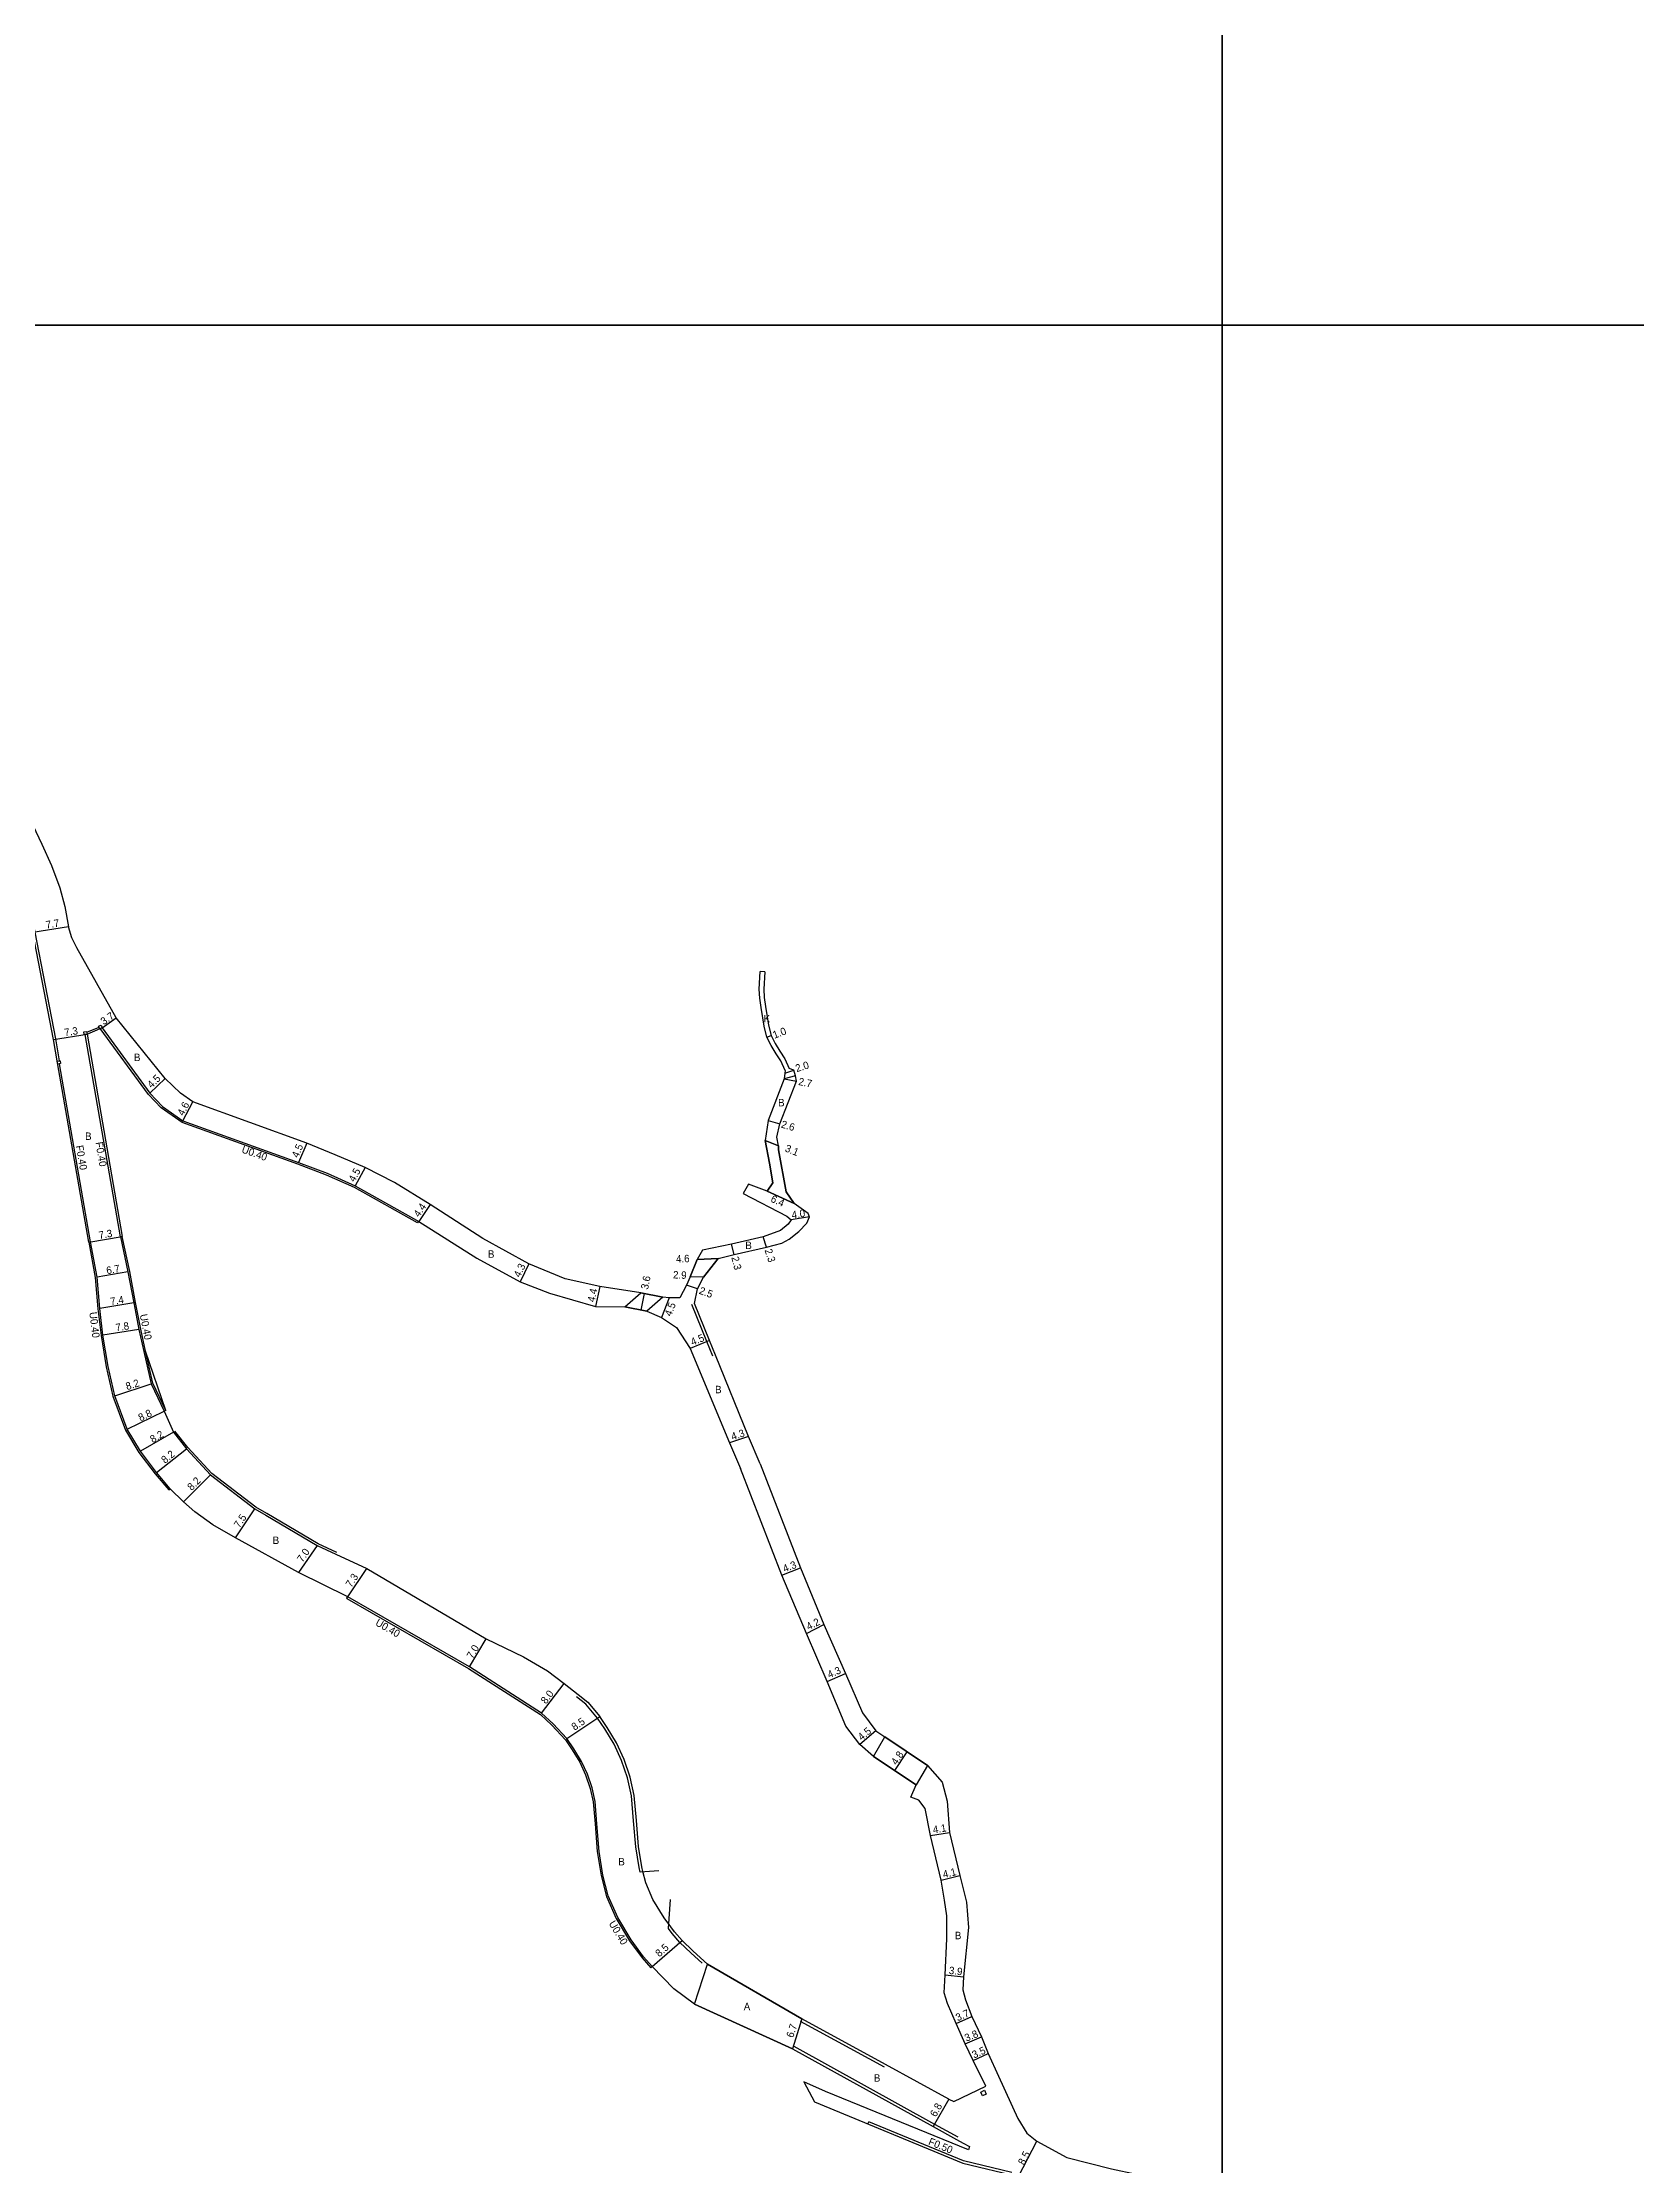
# Model space of a CAD drawing. Header units: metres. Extents: x 0 to 4000, y -99000 to -96000.
# Drawn here: x 546.8 to 889, y -97594.8 to -97139.3 of the extents above; entities that cross this region are included whole.
import ezdxf

# ---------------------------------------------------------------- set-up
doc = ezdxf.new("R2010")
doc.units = ezdxf.units.M
doc.header["$LTSCALE"] = 2.5
for name, color, linetype in [('側溝・桝', 7, 'Continuous'), ('図郭', 7, 'Continuous'), ('幅員', 7, 'Continuous'), ('歩道・分離帯・安全施設', 7, 'Continuous'), ('舗装', 7, 'Continuous'), ('道路', 7, 'Continuous')]:
    doc.layers.add(name, color=color, linetype=linetype)
doc.styles.get("Standard").update_dxf_attribs({"font": ''})
doc.styles.get('Standard').set_extended_font_data('@MS PGothic')

msp = doc.modelspace()

# ---------------------------------------------------------------- linework, layer by layer
at = {"layer": '側溝・桝'}
for points in [[(550.51, -97357.85), (549.69, -97353.14), (545.3, -97330.21), (544.35, -97325.3), (543.32, -97321.61), (541.95, -97317.62), (538.1, -97308.85), (535.89, -97305.22), (528.6, -97291.76)], [(556.34, -97351.69), (558.98, -97350.57)], [(627.34, -97392.58), (613.79, -97385.01), (607.82, -97382.33), (601.65, -97380.02), (576.79, -97371.03), (572.35, -97367.93), (569.61, -97365.02), (559.26, -97350.88)], [(563.57, -97395.56), (556.01, -97352.16)], [(557.16, -97396.68), (550.51, -97358.45)], [(627.54, -97392.23), (627.34, -97392.58)], [(556.77, -97396.75), (558.17, -97404.28), (558.74, -97411), (559.43, -97416.74), (560.54, -97423.48), (561.96, -97429.8), (564.67, -97437.05), (567.53, -97441.82), (571.02, -97446.42), (573.94, -97449.89)], [(573.31, -97432.85), (570.52, -97427), (568.98, -97420.13), (567.92, -97415.37), (566.83, -97409.69), (565.57, -97403.02), (563.96, -97395.49)], [(573.31, -97432.85), (572.95, -97433.02)], [(573.94, -97449.89), (574.25, -97449.63)], [(612.29, -97472.78), (612.11, -97473.14)], [(612.11, -97473.14), (612.19, -97473.18), (638.28, -97488.2), (653.7, -97498.1), (656.17, -97500.37), (659.08, -97503.47), (660.54, -97505.63), (662.16, -97508.32), (663.4, -97511.02), (664.41, -97513.91), (665.03, -97516.77), (665.45, -97521.54), (665.92, -97527.48), (666.75, -97532.61), (667.9, -97537.1), (669.94, -97541.82), (672.84, -97546.62), (675.53, -97550.27), (677.39, -97552.39)], [(677.69, -97552.13), (677.39, -97552.39)], [(724.01, -97585.91), (724.21, -97585.45)], [(754.85, -97596.29), (744.5, -97593.82), (724.21, -97585.45)]]:
    msp.add_lwpolyline(points, dxfattribs=at)
for points in [[(559.45, -97350.15), (559.68, -97350.7), (559.13, -97350.94), (558.9, -97350.38)], [(555.71, -97351.61), (556.3, -97351.51), (556.41, -97352.1), (555.82, -97352.2)], [(550.71, -97358.42), (550.12, -97358.52), (550.01, -97357.93), (550.61, -97357.83)], [(748.59, -97579.88), (748.2, -97579.06), (749.01, -97578.68), (749.4, -97579.49)]]:
    msp.add_lwpolyline(points, close=True, dxfattribs=at)
at = {"layer": '図郭'}
for points in [[(0, -97200), (800, -97200), (800, -96600), (0, -96600)], [(800, -97200), (1600, -97200), (1600, -96600), (800, -96600)], [(0, -97800), (800, -97800), (800, -97200), (0, -97200)], [(800, -97800), (1600, -97800), (1600, -97200), (800, -97200)]]:
    msp.add_lwpolyline(points, close=True, dxfattribs=at)
at = {"layer": '幅員'}
for points in [[(552.42, -97329.1), (544.81, -97330.31)], [(559.64, -97350.72), (562.68, -97348.61)], [(549.2, -97353.23), (556.41, -97352.1)], [(702.32, -97352.74), (703.26, -97352.38)], [(706.17, -97360.46), (708.08, -97359.84)], [(569.91, -97364.76), (573.15, -97361.63)], [(705.99, -97361.67), (708.64, -97362.19)], [(576.97, -97370.67), (579.08, -97366.59)], [(702.58, -97370.65), (705.08, -97371.37)], [(603.55, -97375.5), (601.79, -97379.64)], [(704.81, -97376.09), (701.94, -97374.92)], [(616.13, -97380.71), (613.97, -97384.66)], [(702.37, -97385.79), (708.17, -97388.4)], [(630.08, -97388.63), (627.6, -97392.27)], [(711.46, -97391.32), (707.5, -97391.93)], [(556.77, -97396.75), (563.96, -97395.49)], [(702.24, -97397.77), (701.52, -97395.58)], [(651.25, -97401.37), (649.35, -97405.23)], [(691.86, -97400.27), (687.32, -97400.45)], [(695.26, -97399.39), (694.69, -97397.16)], [(565.17, -97403.09), (558.57, -97404.25)], [(687.4, -97406.77), (685.05, -97405.92)], [(566.44, -97409.76), (559.14, -97410.96)], [(666.44, -97406.25), (665.52, -97410.55)], [(675.32, -97411.31), (676.02, -97407.75)], [(681.34, -97408.68), (679.72, -97412.88)], [(567.53, -97415.45), (559.83, -97416.69)], [(690, -97417.84), (685.84, -97419.55)], [(562.34, -97429.68), (570.14, -97427.13)], [(565.04, -97436.87), (572.95, -97433.02)], [(574.97, -97437.51), (567.86, -97441.59)], [(571.34, -97446.17), (577.74, -97441.05)], [(698.36, -97438.44), (694.28, -97439.81)], [(577.12, -97452.47), (582.9, -97446.65)], [(588.25, -97460.16), (592.42, -97453.92)], [(605.8, -97461.82), (601.81, -97467.57)], [(612.38, -97472.83), (616.45, -97466.76)], [(705.52, -97468.16), (709.51, -97466.58)], [(710.8, -97480.66), (714.55, -97478.78)], [(638.49, -97487.86), (642.05, -97481.83)], [(653.95, -97497.78), (658.82, -97491.43)], [(715.24, -97491.01), (719.16, -97489.24)], [(659.4, -97503.22), (666.45, -97498.47)], [(725.67, -97501.58), (722.23, -97504.48)], [(729.75, -97510.1), (732.41, -97506.09)], [(737.42, -97524.01), (741.47, -97523.38)], [(739.72, -97533.58), (743.7, -97532.61)], [(677.69, -97552.13), (684.1, -97546.54)], [(740.61, -97553.9), (744.49, -97554.34)], [(709.83, -97563.39), (707.78, -97569.77)], [(742.94, -97564.39), (746.32, -97562.89)], [(744.89, -97568.69), (748.39, -97567.22)], [(746.59, -97572.27), (749.77, -97570.82)], [(741.36, -97580.57), (738.02, -97586.49)], [(756.32, -97597.15), (760.28, -97589.63)]]:
    msp.add_lwpolyline(points, dxfattribs=at)
at = {"layer": '歩道・分離帯・安全施設'}
for points in [[(690.72, -97421.21), (689.45, -97418.07), (686.2, -97410.11)], [(573.31, -97432.85), (568.98, -97420.13)], [(609.99, -97463.32), (605.98, -97461.46), (594.99, -97454.97), (592.66, -97453.6), (583.17, -97446.35), (578.05, -97440.79), (575.28, -97437.26)], [(679.09, -97531.64), (675.13, -97531.88), (674.88, -97530.91), (674.16, -97526.49), (673.72, -97520.85), (673.25, -97515.52), (672.41, -97511.65), (671.11, -97507.92), (669.51, -97504.43), (667.54, -97501.16), (665.97, -97498.83), (663.46, -97495.86), (661.42, -97494.25)], [(688.42, -97551.44), (686.01, -97549.21), (683.66, -97546.96), (682.01, -97545.07), (681.2, -97543.97), (681.63, -97537.74)], [(727.52, -97573.71), (709.54, -97563.91)], [(708.07, -97569.24), (738.31, -97585.97), (743.29, -97588.68)]]:
    msp.add_lwpolyline(points, dxfattribs=at)
at = {"layer": '舗装'}
msp.add_lwpolyline([(708.45, -97361.03), (705.99, -97361.67)], dxfattribs=at)
at = {"layer": '道路'}
for points in [[(534.16, -97286.91), (542.44, -97302.22), (544.13, -97305.94), (546.68, -97311.32), (548.75, -97315.92), (550.58, -97320.7), (551.62, -97324.7), (552.42, -97329.1)], [(556.77, -97396.75), (550.07, -97358.25), (549.2, -97353.23), (544.81, -97330.31), (543.86, -97325.42), (542.84, -97321.76), (541.48, -97317.81), (537.65, -97309.08), (535.46, -97305.47), (527.96, -97291.64), (527.29, -97290.4)], [(706.21, -97359.88), (706.17, -97360.46), (705.99, -97361.67), (702.58, -97370.65), (701.94, -97374.92), (702.84, -97379.79), (703.62, -97383.97), (702.37, -97385.79), (698.39, -97384.27), (697.23, -97386.31), (706.58, -97391.18), (707.5, -97391.93), (706.89, -97392.85), (705.23, -97394.25), (701.52, -97395.58), (694.69, -97397.16), (688.53, -97398.44), (687.32, -97400.45), (685.88, -97404.15), (685.05, -97405.92), (683.62, -97408.67), (681.34, -97408.68), (679.97, -97408.52), (675.25, -97407.6), (666.44, -97406.25), (659.02, -97404.6), (651.25, -97401.37), (641.37, -97395.93), (630.08, -97388.63), (622.37, -97383.93), (616.13, -97380.71), (609.68, -97378.01), (603.55, -97375.5), (579.08, -97366.59), (576.46, -97364.78), (573.15, -97361.63), (562.68, -97348.61), (554.19, -97333.57), (553.18, -97331.46), (552.42, -97329.1)], [(706.21, -97359.88), (705.28, -97357.85), (704.27, -97356.3), (703.25, -97354.56), (702.32, -97352.74), (701.7, -97350.36), (701.06, -97346.35), (700.77, -97344.36), (700.68, -97342.46), (700.86, -97338.67)], [(701.86, -97338.72), (700.86, -97338.67)], [(701.86, -97338.72), (701.68, -97342.46), (701.76, -97344.26), (702.05, -97346.2), (702.68, -97350.16), (703.26, -97352.38), (704.12, -97354.08), (705.12, -97355.77), (706.16, -97357.37), (707.12, -97359.47)], [(556.41, -97352.1), (559.26, -97350.88), (559.64, -97350.72), (569.91, -97364.76), (572.61, -97367.62), (576.97, -97370.67), (601.79, -97379.64), (607.97, -97381.96), (613.97, -97384.66), (627.6, -97392.27), (640.04, -97400.17), (649.35, -97405.23), (655.64, -97407.65), (665.52, -97410.55), (671.83, -97410.63), (676.54, -97411.55), (679.72, -97412.88), (682.88, -97415.03), (685.84, -97419.55), (694.28, -97439.81), (696.66, -97445.27)], [(556.41, -97352.1), (563.96, -97395.49)], [(700.85, -97444.27), (698.36, -97438.44), (691.28, -97420.99), (690, -97417.84), (686.75, -97409.89), (687.4, -97406.77), (688.73, -97404.27), (691.86, -97400.27), (695.26, -97399.39), (702.24, -97397.77), (705.52, -97396.95), (707.12, -97396.09), (709.14, -97394.45), (710.91, -97392.68), (711.46, -97391.32), (711.16, -97390.55), (708.17, -97388.4), (706.48, -97385.95), (704.81, -97376.9), (704.81, -97376.09), (704.48, -97374.23), (705.08, -97371.37), (708.64, -97362.19), (708.45, -97361.03), (708.08, -97359.84), (707.12, -97359.47)], [(701.94, -97374.92), (702.84, -97379.79), (703.62, -97383.97), (702.37, -97385.79)], [(708.17, -97388.4), (706.48, -97385.95), (704.81, -97376.9), (704.81, -97376.09)], [(588.25, -97460.16), (583.39, -97457.35), (579.57, -97454.6), (577.12, -97452.47), (574.25, -97449.63), (571.34, -97446.17), (567.86, -97441.59), (565.04, -97436.87), (562.34, -97429.68), (560.93, -97423.4), (559.83, -97416.69), (559.14, -97410.96), (558.57, -97404.25), (557.16, -97396.68), (556.77, -97396.75)], [(563.96, -97395.49), (563.57, -97395.56), (565.17, -97403.09), (566.44, -97409.76), (567.53, -97415.45), (568.59, -97420.21), (570.14, -97427.13), (572.95, -97433.02), (574.97, -97437.51), (577.74, -97441.05), (582.9, -97446.65), (592.42, -97453.92)], [(687.32, -97400.45), (685.88, -97404.15)], [(688.73, -97404.27), (691.86, -97400.27)], [(679.97, -97408.52), (675.25, -97407.6)], [(671.83, -97410.63), (676.54, -97411.55)], [(749.33, -97577.83), (746.59, -97572.27), (744.89, -97568.69), (742.94, -97564.39), (741.07, -97560.05), (740.34, -97557.76), (740.61, -97553.9), (740.96, -97546.17), (740.95, -97541.27), (740.45, -97537.89), (739.72, -97533.58), (737.42, -97524.01), (736.26, -97518.25), (734.9, -97516.46), (733.2, -97515.78), (734.37, -97513.18), (725.18, -97507.06), (722.23, -97504.48), (719.29, -97500.59), (715.24, -97491.01), (710.8, -97480.66), (705.52, -97468.16), (696.66, -97445.27)], [(700.85, -97444.27), (709.51, -97466.58), (714.55, -97478.78), (719.16, -97489.24), (722.83, -97497.73), (725.67, -97501.58), (727.6, -97502.89), (736.79, -97509.01), (739.91, -97512.58), (741, -97516.63), (741.47, -97523.38), (743.7, -97532.61), (745.13, -97538.34), (745.6, -97543.73), (744.49, -97554.34), (744.38, -97557.14), (744.93, -97559.29), (746.32, -97562.89), (748.39, -97567.22), (749.77, -97570.82), (752.05, -97575.67)], [(592.42, -97453.92), (594.79, -97455.32), (605.8, -97461.82), (609.83, -97463.69), (616.45, -97466.76), (642.05, -97481.83), (650.08, -97485.71), (655.25, -97488.73), (658.82, -97491.43), (661.79, -97493.78), (663.88, -97495.43), (666.45, -97498.47)], [(659.4, -97503.22), (656.45, -97500.09), (653.95, -97497.78), (638.49, -97487.86), (612.38, -97472.83), (601.81, -97467.57), (588.25, -97460.16)], [(684.1, -97546.54), (682.48, -97544.69), (681.68, -97543.61), (680.25, -97541.67), (677.87, -97537.73), (676.35, -97534.21), (675.71, -97531.73), (675.47, -97530.78), (674.76, -97526.42), (674.32, -97520.8), (673.85, -97515.43), (672.99, -97511.49), (671.67, -97507.69), (670.04, -97504.15), (668.04, -97500.84), (666.45, -97498.47)], [(677.69, -97552.13), (675.85, -97550.02), (673.17, -97546.4), (670.3, -97541.63), (668.28, -97536.97), (667.14, -97532.53), (666.32, -97527.43), (665.85, -97521.5), (665.43, -97516.71), (664.79, -97513.8), (663.78, -97510.87), (662.51, -97508.13), (660.88, -97505.41), (659.4, -97503.22)], [(736.79, -97509.01), (727.6, -97502.89)], [(725.18, -97507.06), (734.37, -97513.18)], [(684.1, -97546.54), (686.42, -97548.77), (688.83, -97551), (689.54, -97551.66), (709.83, -97563.39)], [(709.83, -97563.39), (689.54, -97551.66)], [(707.78, -97569.77), (686.8, -97560.24), (682.33, -97556.94), (677.69, -97552.13)], [(686.8, -97560.24), (707.78, -97569.77)], [(741.36, -97580.57), (727.8, -97573.18), (709.83, -97563.39)], [(707.78, -97569.77), (738.02, -97586.49), (743, -97589.21), (744.47, -97590.01)], [(710.24, -97576.89), (712.55, -97581.18)], [(714.9, -97578.98), (710.24, -97576.89)], [(745.77, -97590.78), (745.57, -97591.43), (714.9, -97578.98)], [(742.46, -97581.1), (749.33, -97577.83)], [(752.05, -97575.67), (756.15, -97584.74), (758.08, -97587.91), (760.28, -97589.63), (766.66, -97593.12), (776.29, -97595.57), (792.38, -97598.96), (798.74, -97600.16), (800, -97600.3)], [(712.55, -97581.18), (744.34, -97594.3), (756.32, -97597.15)], [(741.36, -97580.57), (742.46, -97581.1)], [(744.47, -97590.01), (745.77, -97590.78)]]:
    msp.add_lwpolyline(points, dxfattribs=at)
for points in [[(704.81, -97376.09), (704.81, -97376.9), (706.48, -97385.95), (708.17, -97388.4), (702.37, -97385.79), (703.62, -97383.97), (702.84, -97379.79), (701.94, -97374.92)], [(685.88, -97404.15), (687.32, -97400.45), (691.86, -97400.27), (688.73, -97404.27)], [(675.25, -97407.6), (679.97, -97408.52), (676.54, -97411.55), (671.83, -97410.63)], [(727.6, -97502.89), (736.79, -97509.01), (734.37, -97513.18), (725.18, -97507.06)], [(689.54, -97551.66), (709.83, -97563.39), (707.78, -97569.77), (686.8, -97560.24)]]:
    msp.add_lwpolyline(points, close=True, dxfattribs=at)

# ---------------------------------------------------------------- texts
at = {"layer": '側溝・桝'}
for s, rotation, p in [('F0.40', 279.8699, (553.99, -97376.08)), ('F0.40', 279.8716, (558.19, -97375.35)), ('U0.40', 340.1304, (589.45, -97377.45)), ('U0.40', 276.8724, (556.9, -97411.8)), ('U0.40', 280.8556, (567.72, -97412.31)), ('U0.40', 330.0717, (618.14, -97478.82)), ('U0.40', 301.116, (668.31, -97542.89)), ('F0.50', 337.5723, (736.83, -97590.29))]:
    msp.add_text(s, height=1.6, rotation=rotation, dxfattribs=at).set_placement(p)
at = {"layer": '幅員'}
for s, rotation, p in [('7.7', 8.9804, (547.69, -97329.45)), ('7.3', 8.9393, (551.66, -97352.56)), ('3.7', 34.7857, (560.01, -97350.22)), ('1.0', 20.7961, (703.93, -97353.1)), ('2.0', 17.8374, (708.73, -97360.27)), ('4.5', 44.0908, (570.25, -97363.81)), ('2.7', 348.8978, (708.98, -97362.99)), ('4.6', 62.7054, (577.1, -97369.75)), ('2.6', 343.8655, (705.23, -97372.11)), ('4.5', 66.9903, (601.72, -97378.77)), ('3.1', 337.9616, (706.05, -97377.2)), ('4.5', 61.2991, (613.8, -97383.96)), ('6.4', 335.787, (702.98, -97388)), ('4.4', 55.7175, (627.66, -97391.49)), ('4.0', 8.7418, (707.74, -97391.71)), ('7.3', 9.8916, (559.06, -97396.07)), ('4.3', 63.8926, (649.3, -97404.43)), ('4.6', 2.2549, (682.84, -97401.13)), ('2.3', 284.296, (694.66, -97400)), ('2.3', 288.3168, (701.8, -97398.45)), ('6.7', 9.901, (560.69, -97403.63)), ('3.6', 78.9499, (676.81, -97406.98)), ('2.9', 357.6074, (682.14, -97404.5)), ('7.4', 9.3567, (561.53, -97410.27)), ('4.4', 77.8907, (665.34, -97409.7)), ('4.5', 68.9552, (681.77, -97412.76)), ('2.5', 340.0502, (687.62, -97407.76)), ('7.8', 9.1315, (562.66, -97415.88)), ('4.5', 22.2506, (686.34, -97418.96)), ('8.2', 18.1212, (565.01, -97428.5)), ('8.8', 25.9693, (567.88, -97435.21)), ('8.2', 29.8792, (570.5, -97439.86)), ('4.3', 18.5361, (694.94, -97439.26)), ('8.2', 38.5991, (573.12, -97444.31)), ('8.2', 45.2253, (578.87, -97450.13)), ('7.5', 56.2588, (589.11, -97458.18)), ('7.0', 55.3338, (602.65, -97465.54)), ('4.3', 21.653, (706.11, -97467.61)), ('7.3', 56.174, (613.1, -97470.93)), ('4.2', 26.6078, (711.26, -97480.02)), ('7.0', 59.4668, (639.15, -97486.23)), ('4.3', 24.2467, (715.72, -97490.34)), ('8.0', 52.5254, (654.91, -97495.94)), ('8.5', 33.9723, (661.04, -97501.57)), ('4.5', 40.1235, (722.65, -97503.76)), ('4.8', 56.3488, (730.15, -97509.04)), ('4.1', 8.8721, (738.06, -97523.59)), ('4.1', 13.6833, (740.27, -97533.19)), ('8.5', 41.0648, (679.22, -97550.19)), ('3.9', 353.5681, (741.3, -97553.72)), ('6.7', 72.2465, (707.95, -97567.53)), ('3.7', 23.9044, (743.26, -97563.91)), ('3.8', 22.75, (745.14, -97568.29)), ('3.5', 24.366, (746.78, -97571.9)), ('6.8', 60.6188, (738.59, -97584.54)), ('8.5', 62.2637, (757.52, -97594.87))]:
    msp.add_text(s, height=1.6, rotation=rotation, dxfattribs=at).set_placement(p)
at = {"layer": '舗装'}
for s, p in [('K', (701.61, -97349.59)), ('B', (566.47, -97357.88)), ('B', (704.71, -97367.59)), ('B', (555.99, -97374.8)), ('B', (697.68, -97398.21)), ('B', (642.44, -97400.08)), ('B', (691.19, -97429.15)), ('B', (596.25, -97461.48)), ('B', (670.42, -97530.44)), ('B', (742.66, -97546.28)), ('A', (697.35, -97561.52)), ('B', (725.27, -97576.84))]:
    msp.add_text(s, height=1.6, dxfattribs=at).set_placement(p)

doc.saveas('drawing.dxf')
